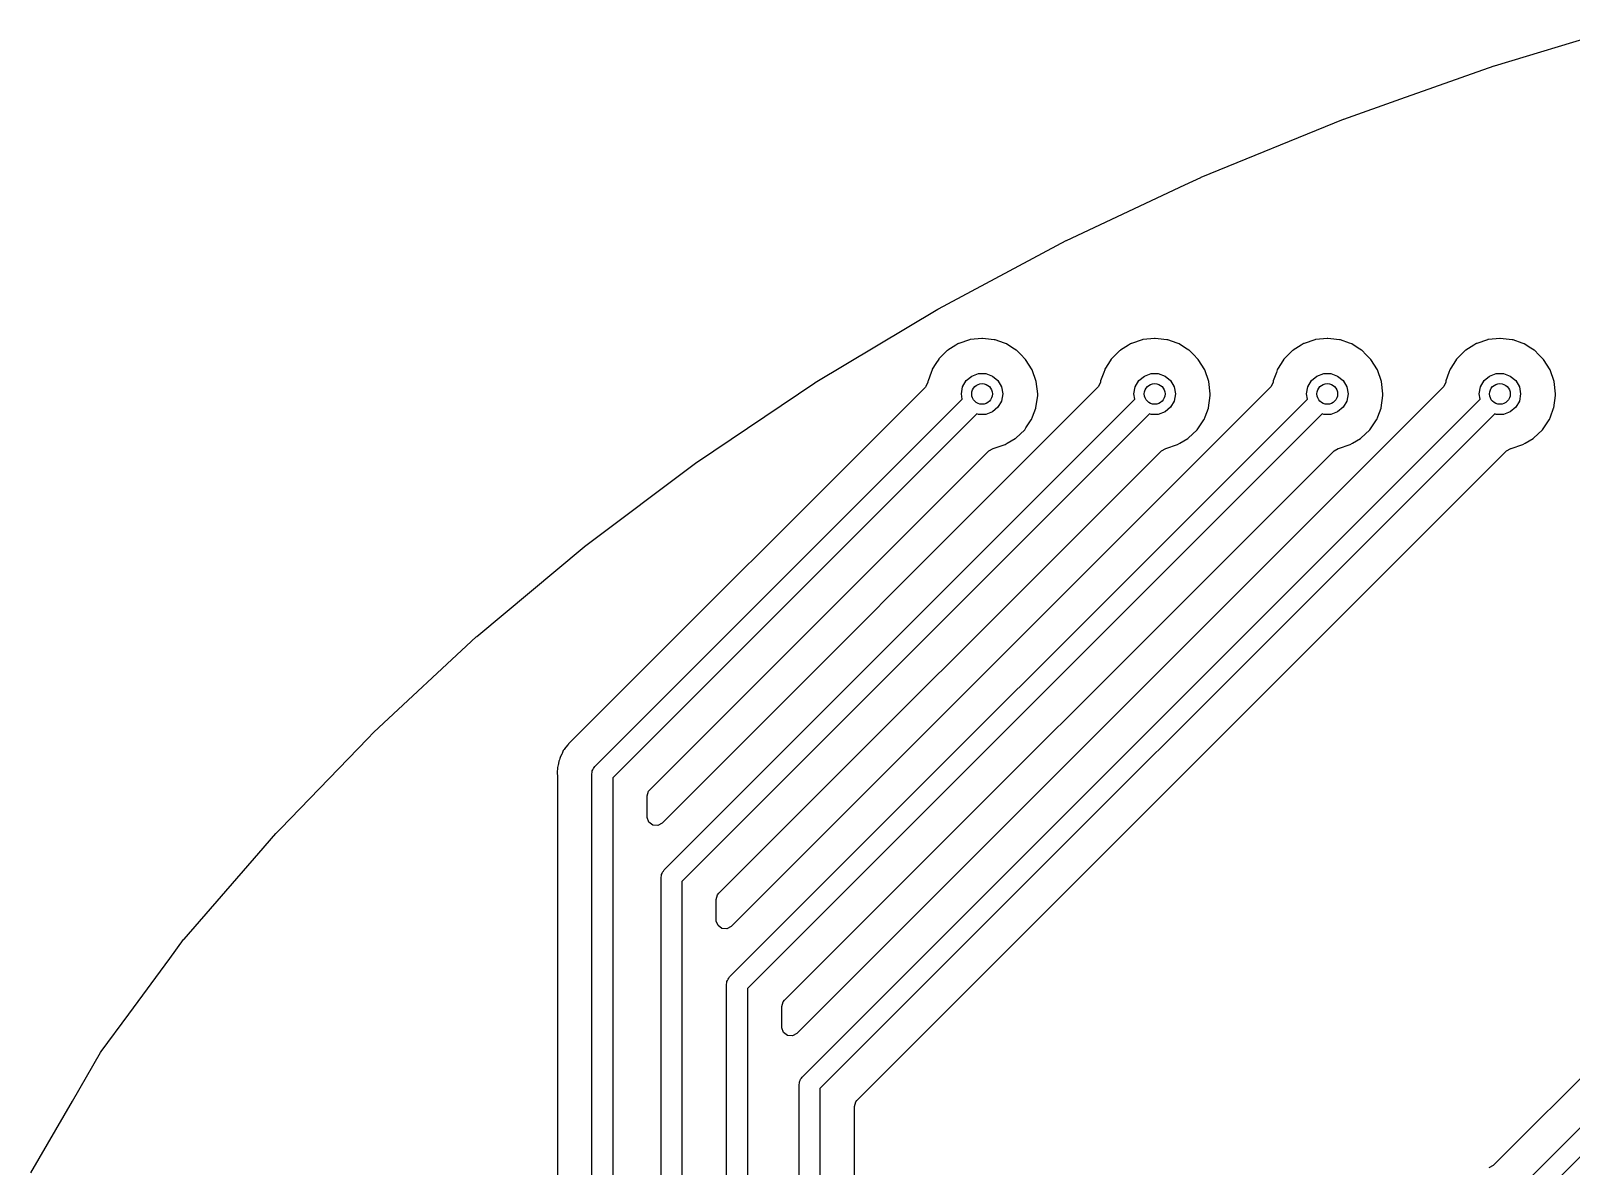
# Model space of a CAD drawing. Extents: x -3.92 to 3.92, y 0.02 to 7.83.
# Drawn here: x -2.314 to -1.436, y 7.079 to 7.727 of the extents above; entities that cross this region are included whole.
import ezdxf

# ---------------------------------------------------------------- set-up
doc = ezdxf.new("R2010")
doc.units = 0
doc.header["$MEASUREMENT"] = 0
doc.layers.add('BLACK', color=7, linetype='CONTINUOUS')

msp = doc.modelspace()

# ---------------------------------------------------------------- linework, layer by layer
at = {"layer": 'BLACK', "linetype": 'CONTINUOUS'}
for p, q in [((-1.47938, 7.70684), (-1.41378, 7.72679)), ((-1.53294, 7.68792), (-1.47959, 7.70677)), ((-1.47959, 7.70677), (-1.47938, 7.70684)), ((-1.56534, 7.67647), (-1.53294, 7.68792)), ((-1.56556, 7.67639), (-1.56534, 7.67647)), ((-1.6467, 7.64328), (-1.56556, 7.67639)), ((-1.65598, 7.63893), (-1.64693, 7.64318)), ((-1.64693, 7.64318), (-1.6467, 7.64328)), ((-1.72348, 7.60725), (-1.65598, 7.63893)), ((-1.79656, 7.56825), (-1.72371, 7.60714)), ((-1.72371, 7.60714), (-1.72348, 7.60725)), ((-1.86674, 7.52615), (-1.79678, 7.56813)), ((-1.79678, 7.56813), (-1.79656, 7.56825)), ((-1.78655, 7.54753), (-1.79118, 7.54468)), ((-1.78539, 7.54824), (-1.78655, 7.54753)), ((-1.78516, 7.54838), (-1.78539, 7.54824)), ((-1.78539, 7.54824), (-1.78539, 7.54824)), ((-1.78489, 7.54847), (-1.78516, 7.54838)), ((-1.77873, 7.55057), (-1.78489, 7.54847)), ((-1.78489, 7.54847), (-1.78489, 7.54847)), ((-1.77846, 7.55066), (-1.77873, 7.55057)), ((-1.77819, 7.55069), (-1.77846, 7.55066)), ((-1.77171, 7.55137), (-1.77819, 7.55069)), ((-1.77819, 7.55069), (-1.77819, 7.55069)), ((-1.77143, 7.5514), (-1.77171, 7.55137)), ((-1.77171, 7.55137), (-1.77171, 7.55137)), ((-1.76972, 7.55119), (-1.77143, 7.5514)), ((-1.76469, 7.5506), (-1.76972, 7.55119)), ((-1.76441, 7.55056), (-1.76469, 7.5506)), ((-1.76469, 7.5506), (-1.76469, 7.5506)), ((-1.76415, 7.55047), (-1.76441, 7.55056)), ((-1.75892, 7.54861), (-1.76415, 7.55047)), ((-1.76415, 7.55047), (-1.76415, 7.55047)), ((-1.75775, 7.54819), (-1.75892, 7.54861)), ((-1.75406, 7.54585), (-1.75775, 7.54819)), ((-1.75221, 7.54468), (-1.75406, 7.54585)), ((-1.68812, 7.54753), (-1.69275, 7.54468)), ((-1.68697, 7.54824), (-1.68812, 7.54753)), ((-1.68673, 7.54838), (-1.68697, 7.54824)), ((-1.68697, 7.54824), (-1.68697, 7.54824)), ((-1.68647, 7.54847), (-1.68673, 7.54838)), ((-1.6803, 7.55057), (-1.68647, 7.54847)), ((-1.68647, 7.54847), (-1.68647, 7.54847)), ((-1.68004, 7.55066), (-1.6803, 7.55057)), ((-1.67976, 7.55069), (-1.68004, 7.55066)), ((-1.67328, 7.55137), (-1.67976, 7.55069)), ((-1.67976, 7.55069), (-1.67976, 7.55069)), ((-1.67301, 7.5514), (-1.67328, 7.55137)), ((-1.67328, 7.55137), (-1.67328, 7.55137)), ((-1.67129, 7.55119), (-1.67301, 7.5514)), ((-1.66626, 7.5506), (-1.67129, 7.55119)), ((-1.66599, 7.55056), (-1.66626, 7.5506)), ((-1.66626, 7.5506), (-1.66626, 7.5506)), ((-1.66573, 7.55047), (-1.66599, 7.55056)), ((-1.66572, 7.55047), (-1.66573, 7.55047)), ((-1.6605, 7.54861), (-1.66572, 7.55047)), ((-1.65933, 7.54819), (-1.6605, 7.54861)), ((-1.65564, 7.54585), (-1.65933, 7.54819)), ((-1.65379, 7.54468), (-1.65564, 7.54585)), ((-1.5897, 7.54753), (-1.59433, 7.54468)), ((-1.58854, 7.54824), (-1.5897, 7.54753)), ((-1.58831, 7.54838), (-1.58854, 7.54824)), ((-1.58854, 7.54824), (-1.58854, 7.54824)), ((-1.58804, 7.54847), (-1.58831, 7.54838)), ((-1.58188, 7.55057), (-1.58804, 7.54847)), ((-1.58804, 7.54847), (-1.58804, 7.54847)), ((-1.58161, 7.55066), (-1.58188, 7.55057)), ((-1.58134, 7.55069), (-1.58161, 7.55066)), ((-1.57486, 7.55137), (-1.58134, 7.55069)), ((-1.58134, 7.55069), (-1.58134, 7.55069)), ((-1.57458, 7.5514), (-1.57486, 7.55137)), ((-1.57486, 7.55137), (-1.57486, 7.55137)), ((-1.57287, 7.55119), (-1.57458, 7.5514)), ((-1.56784, 7.5506), (-1.57287, 7.55119)), ((-1.56756, 7.55056), (-1.56784, 7.5506)), ((-1.56784, 7.5506), (-1.56784, 7.5506)), ((-1.5673, 7.55047), (-1.56756, 7.55056)), ((-1.56207, 7.54861), (-1.5673, 7.55047)), ((-1.5673, 7.55047), (-1.5673, 7.55047)), ((-1.5609, 7.54819), (-1.56207, 7.54861)), ((-1.55721, 7.54585), (-1.5609, 7.54819)), ((-1.55536, 7.54468), (-1.55721, 7.54585)), ((-1.49127, 7.54753), (-1.4959, 7.54468)), ((-1.49012, 7.54824), (-1.49127, 7.54753)), ((-1.48988, 7.54838), (-1.49012, 7.54824)), ((-1.49012, 7.54824), (-1.49012, 7.54824)), ((-1.48962, 7.54847), (-1.48988, 7.54838)), ((-1.48345, 7.55057), (-1.48962, 7.54847)), ((-1.48962, 7.54847), (-1.48962, 7.54847)), ((-1.48319, 7.55066), (-1.48345, 7.55057)), ((-1.48291, 7.55069), (-1.48319, 7.55066)), ((-1.47643, 7.55137), (-1.48291, 7.55069)), ((-1.48291, 7.55069), (-1.48291, 7.55069)), ((-1.47616, 7.5514), (-1.47643, 7.55137)), ((-1.47643, 7.55137), (-1.47643, 7.55137)), ((-1.47444, 7.55119), (-1.47616, 7.5514)), ((-1.46941, 7.5506), (-1.47444, 7.55119)), ((-1.46914, 7.55056), (-1.46941, 7.5506)), ((-1.46941, 7.5506), (-1.46941, 7.5506)), ((-1.46887, 7.55047), (-1.46914, 7.55056)), ((-1.46365, 7.54861), (-1.46887, 7.55047)), ((-1.46887, 7.55047), (-1.46887, 7.55047)), ((-1.46247, 7.54819), (-1.46365, 7.54861)), ((-1.45879, 7.54585), (-1.46247, 7.54819)), ((-1.45694, 7.54468), (-1.45879, 7.54585)), ((-1.798, 7.53699), (-1.80006, 7.53379)), ((-1.79638, 7.5395), (-1.798, 7.53699)), ((-1.79623, 7.53973), (-1.79638, 7.5395)), ((-1.79638, 7.5395), (-1.79638, 7.5395)), ((-1.79166, 7.54421), (-1.79623, 7.53973)), ((-1.79138, 7.54448), (-1.79166, 7.54421)), ((-1.79118, 7.54468), (-1.79138, 7.54448)), ((-1.79138, 7.54448), (-1.79138, 7.54448)), ((-1.75178, 7.5444), (-1.75221, 7.54468)), ((-1.75159, 7.54421), (-1.75178, 7.5444)), ((-1.74979, 7.54239), (-1.75159, 7.54421)), ((-1.75159, 7.54421), (-1.75159, 7.54421)), ((-1.7468, 7.53938), (-1.74979, 7.54239)), ((-1.74305, 7.53339), (-1.7468, 7.53938)), ((-1.69957, 7.53699), (-1.70164, 7.53379)), ((-1.69796, 7.5395), (-1.69957, 7.53699)), ((-1.69781, 7.53973), (-1.69796, 7.5395)), ((-1.69796, 7.5395), (-1.69796, 7.5395)), ((-1.69324, 7.54421), (-1.69781, 7.53973)), ((-1.69295, 7.54448), (-1.69324, 7.54421)), ((-1.69275, 7.54468), (-1.69295, 7.54448)), ((-1.69295, 7.54448), (-1.69295, 7.54448)), ((-1.65336, 7.5444), (-1.65379, 7.54468)), ((-1.65316, 7.54421), (-1.65336, 7.5444)), ((-1.65136, 7.54239), (-1.65316, 7.54421)), ((-1.65316, 7.54421), (-1.65316, 7.54421)), ((-1.64837, 7.53938), (-1.65136, 7.54239)), ((-1.64463, 7.53339), (-1.64837, 7.53938)), ((-1.60115, 7.53699), (-1.60321, 7.53379)), ((-1.59953, 7.5395), (-1.60115, 7.53699)), ((-1.59938, 7.53973), (-1.59953, 7.5395)), ((-1.59953, 7.5395), (-1.59953, 7.5395)), ((-1.59481, 7.54421), (-1.59938, 7.53973)), ((-1.59453, 7.54448), (-1.59481, 7.54421)), ((-1.59433, 7.54468), (-1.59453, 7.54448)), ((-1.59453, 7.54448), (-1.59453, 7.54448)), ((-1.55493, 7.5444), (-1.55536, 7.54468)), ((-1.55474, 7.54421), (-1.55493, 7.5444)), ((-1.55473, 7.54421), (-1.55474, 7.54421)), ((-1.55294, 7.54239), (-1.55473, 7.54421)), ((-1.54995, 7.53938), (-1.55294, 7.54239)), ((-1.5462, 7.53339), (-1.54995, 7.53938)), ((-1.50272, 7.53699), (-1.50479, 7.53379)), ((-1.50111, 7.5395), (-1.50272, 7.53699)), ((-1.50096, 7.53973), (-1.50111, 7.5395)), ((-1.50111, 7.5395), (-1.50111, 7.5395)), ((-1.49639, 7.54421), (-1.50096, 7.53973)), ((-1.4961, 7.54448), (-1.49639, 7.54421)), ((-1.4959, 7.54468), (-1.4961, 7.54448)), ((-1.4961, 7.54448), (-1.4961, 7.54448)), ((-1.45651, 7.5444), (-1.45694, 7.54468)), ((-1.45631, 7.54421), (-1.45651, 7.5444)), ((-1.45451, 7.54239), (-1.45631, 7.54421)), ((-1.45631, 7.54421), (-1.45631, 7.54421)), ((-1.45152, 7.53938), (-1.45451, 7.54239)), ((-1.44778, 7.53339), (-1.45152, 7.53938)), ((-1.80248, 7.52714), (-1.80251, 7.52687)), ((-1.8007, 7.53202), (-1.80248, 7.52714)), ((-1.80016, 7.53353), (-1.8007, 7.53202)), ((-1.80006, 7.53379), (-1.80016, 7.53353)), ((-1.80016, 7.53353), (-1.80016, 7.53353)), ((-1.78275, 7.52372), (-1.7807, 7.52728)), ((-1.7807, 7.52728), (-1.77756, 7.52991)), ((-1.77756, 7.52991), (-1.7737, 7.53132)), ((-1.7737, 7.53132), (-1.7696, 7.53132)), ((-1.7696, 7.53132), (-1.76575, 7.52991)), ((-1.76575, 7.52991), (-1.76261, 7.52728)), ((-1.76261, 7.52728), (-1.76055, 7.52372)), ((-1.74287, 7.53286), (-1.74305, 7.53339)), ((-1.74097, 7.5274), (-1.74287, 7.53286)), ((-1.74073, 7.52671), (-1.74097, 7.5274)), ((-1.70405, 7.52714), (-1.70409, 7.52687)), ((-1.70228, 7.53202), (-1.70405, 7.52714)), ((-1.70173, 7.53353), (-1.70228, 7.53202)), ((-1.70164, 7.53379), (-1.70173, 7.53353)), ((-1.70173, 7.53353), (-1.70173, 7.53353)), ((-1.68433, 7.52372), (-1.68228, 7.52728)), ((-1.68228, 7.52728), (-1.67913, 7.52991)), ((-1.67913, 7.52991), (-1.67528, 7.53132)), ((-1.67528, 7.53132), (-1.67118, 7.53132)), ((-1.67118, 7.53132), (-1.66732, 7.52991)), ((-1.66732, 7.52991), (-1.66418, 7.52728)), ((-1.66418, 7.52728), (-1.66213, 7.52372)), ((-1.64444, 7.53286), (-1.64463, 7.53339)), ((-1.64254, 7.5274), (-1.64444, 7.53286)), ((-1.6423, 7.52671), (-1.64254, 7.5274)), ((-1.60563, 7.52714), (-1.60566, 7.52687)), ((-1.60385, 7.53202), (-1.60563, 7.52714)), ((-1.60331, 7.53353), (-1.60385, 7.53202)), ((-1.60321, 7.53379), (-1.60331, 7.53353)), ((-1.60331, 7.53353), (-1.60331, 7.53353)), ((-1.5859, 7.52372), (-1.58385, 7.52728)), ((-1.58385, 7.52728), (-1.58071, 7.52991)), ((-1.58071, 7.52991), (-1.57685, 7.53132)), ((-1.57685, 7.53132), (-1.57275, 7.53132)), ((-1.57275, 7.53132), (-1.5689, 7.52991)), ((-1.5689, 7.52991), (-1.56576, 7.52728)), ((-1.56576, 7.52728), (-1.5637, 7.52372)), ((-1.54602, 7.53286), (-1.5462, 7.53339)), ((-1.54412, 7.5274), (-1.54602, 7.53286)), ((-1.54388, 7.52671), (-1.54412, 7.5274)), ((-1.5072, 7.52714), (-1.50724, 7.52687)), ((-1.50543, 7.53202), (-1.5072, 7.52714)), ((-1.50488, 7.53353), (-1.50543, 7.53202)), ((-1.50479, 7.53379), (-1.50488, 7.53353)), ((-1.50488, 7.53353), (-1.50488, 7.53353)), ((-1.48748, 7.52372), (-1.48543, 7.52728)), ((-1.48543, 7.52728), (-1.48228, 7.52991)), ((-1.48228, 7.52991), (-1.47843, 7.53132)), ((-1.47843, 7.53132), (-1.47433, 7.53132)), ((-1.47433, 7.53132), (-1.47047, 7.52991)), ((-1.47047, 7.52991), (-1.46733, 7.52728)), ((-1.46733, 7.52728), (-1.46528, 7.52372)), ((-1.44759, 7.53286), (-1.44778, 7.53339)), ((-1.44569, 7.5274), (-1.44759, 7.53286)), ((-1.44545, 7.52671), (-1.44569, 7.5274)), ((-1.80398, 7.52358), (-2.00404, 7.32351)), ((-1.70555, 7.52358), (-1.95411, 7.27502)), ((-1.934, 7.48096), (-1.86695, 7.52601)), ((-1.60713, 7.52358), (-1.91474, 7.21597)), ((-1.5087, 7.52358), (-1.87732, 7.15496)), ((-1.86695, 7.52601), (-1.86674, 7.52615)), ((-1.80368, 7.5239), (-1.80398, 7.52358)), ((-1.80257, 7.52646), (-1.80368, 7.5239)), ((-1.80251, 7.52687), (-1.80257, 7.52646)), ((-1.80251, 7.52687), (-1.80251, 7.52687)), ((-1.78346, 7.51969), (-1.78275, 7.52372)), ((-1.78295, 7.51674), (-1.78346, 7.51969)), ((-1.76055, 7.52372), (-1.75984, 7.51969)), ((-1.75984, 7.51969), (-1.76055, 7.51565)), ((-1.74093, 7.5118), (-1.73995, 7.5188)), ((-1.73994, 7.51969), (-1.74073, 7.52671)), ((-1.73995, 7.5188), (-1.73994, 7.51969)), ((-1.70526, 7.5239), (-1.70555, 7.52358)), ((-1.70414, 7.52646), (-1.70526, 7.5239)), ((-1.70409, 7.52687), (-1.70414, 7.52646)), ((-1.70409, 7.52687), (-1.70409, 7.52687)), ((-1.68504, 7.51969), (-1.68433, 7.52372)), ((-1.68452, 7.51674), (-1.68504, 7.51969)), ((-1.66213, 7.52372), (-1.66142, 7.51969)), ((-1.66142, 7.51969), (-1.66213, 7.51565)), ((-1.64251, 7.5118), (-1.64153, 7.5188)), ((-1.64151, 7.51969), (-1.6423, 7.52671)), ((-1.64153, 7.5188), (-1.64151, 7.51969)), ((-1.60683, 7.5239), (-1.60713, 7.52358)), ((-1.60571, 7.52646), (-1.60683, 7.5239)), ((-1.60566, 7.52687), (-1.60571, 7.52646)), ((-1.60566, 7.52687), (-1.60566, 7.52687)), ((-1.58661, 7.51969), (-1.5859, 7.52372)), ((-1.5861, 7.51674), (-1.58661, 7.51969)), ((-1.5637, 7.52372), (-1.56299, 7.51969)), ((-1.56299, 7.51969), (-1.5637, 7.51565)), ((-1.54408, 7.5118), (-1.5431, 7.5188)), ((-1.54309, 7.51969), (-1.54388, 7.52671)), ((-1.5431, 7.5188), (-1.54309, 7.51969)), ((-1.50841, 7.5239), (-1.5087, 7.52358)), ((-1.50729, 7.52646), (-1.50841, 7.5239)), ((-1.50724, 7.52687), (-1.50729, 7.52646)), ((-1.50724, 7.52687), (-1.50724, 7.52687)), ((-1.48819, 7.51969), (-1.48748, 7.52372)), ((-1.48767, 7.51674), (-1.48819, 7.51969)), ((-1.46528, 7.52372), (-1.46457, 7.51969)), ((-1.46457, 7.51969), (-1.46528, 7.51565)), ((-1.44566, 7.5118), (-1.44468, 7.5188)), ((-1.44466, 7.51969), (-1.44545, 7.52671)), ((-1.44468, 7.5188), (-1.44466, 7.51969)), ((-1.99236, 7.30733), (-1.78295, 7.51674)), ((-1.95299, 7.24827), (-1.68452, 7.51674)), ((-1.91557, 7.18727), (-1.5861, 7.51674)), ((-1.87425, 7.13016), (-1.48767, 7.51674)), ((-1.76261, 7.51209), (-1.76575, 7.50946)), ((-1.76055, 7.51565), (-1.76261, 7.51209)), ((-1.74287, 7.50671), (-1.74103, 7.51154)), ((-1.74103, 7.51154), (-1.74093, 7.5118)), ((-1.74103, 7.51154), (-1.74103, 7.51154)), ((-1.66418, 7.51209), (-1.66732, 7.50946)), ((-1.66213, 7.51565), (-1.66418, 7.51209)), ((-1.64444, 7.50671), (-1.64261, 7.51154)), ((-1.64261, 7.51154), (-1.64251, 7.5118)), ((-1.64261, 7.51154), (-1.64261, 7.51154)), ((-1.56576, 7.51209), (-1.5689, 7.50946)), ((-1.5637, 7.51565), (-1.56576, 7.51209)), ((-1.54602, 7.50671), (-1.54418, 7.51154)), ((-1.54418, 7.51154), (-1.54408, 7.5118)), ((-1.54418, 7.51154), (-1.54418, 7.51154)), ((-1.46733, 7.51209), (-1.47047, 7.50946)), ((-1.46528, 7.51565), (-1.46733, 7.51209)), ((-1.44759, 7.50671), (-1.44576, 7.51154)), ((-1.44576, 7.51154), (-1.44566, 7.5118)), ((-1.44576, 7.51154), (-1.44576, 7.51154)), ((-1.77461, 7.50838), (-1.98228, 7.3007)), ((-1.67618, 7.50838), (-1.94291, 7.24165)), ((-1.57776, 7.50838), (-1.90549, 7.18064)), ((-1.47933, 7.50838), (-1.86417, 7.12354)), ((-1.7737, 7.50805), (-1.77461, 7.50838)), ((-1.7696, 7.50805), (-1.7737, 7.50805)), ((-1.76575, 7.50946), (-1.7696, 7.50805)), ((-1.74667, 7.50033), (-1.7436, 7.50496)), ((-1.7436, 7.50496), (-1.74345, 7.50519)), ((-1.74345, 7.50519), (-1.74287, 7.50671)), ((-1.67528, 7.50805), (-1.67618, 7.50838)), ((-1.67118, 7.50805), (-1.67528, 7.50805)), ((-1.66732, 7.50946), (-1.67118, 7.50805)), ((-1.64825, 7.50033), (-1.64517, 7.50496)), ((-1.64517, 7.50496), (-1.64502, 7.50519)), ((-1.64502, 7.50519), (-1.64444, 7.50671)), ((-1.57685, 7.50805), (-1.57776, 7.50838)), ((-1.57275, 7.50805), (-1.57685, 7.50805)), ((-1.5689, 7.50946), (-1.57275, 7.50805)), ((-1.54982, 7.50033), (-1.54675, 7.50496)), ((-1.54675, 7.50496), (-1.5466, 7.50519)), ((-1.5466, 7.50519), (-1.54602, 7.50671)), ((-1.47843, 7.50805), (-1.47933, 7.50838)), ((-1.47433, 7.50805), (-1.47843, 7.50805)), ((-1.47047, 7.50946), (-1.47433, 7.50805)), ((-1.45139, 7.50033), (-1.44832, 7.50496)), ((-1.44832, 7.50496), (-1.44817, 7.50519)), ((-1.44817, 7.50519), (-1.44759, 7.50671)), ((-1.75731, 7.49154), (-1.75272, 7.49428)), ((-1.75272, 7.49428), (-1.75248, 7.49442)), ((-1.75272, 7.49428), (-1.75272, 7.49428)), ((-1.75248, 7.49442), (-1.74736, 7.4993)), ((-1.74736, 7.4993), (-1.74667, 7.50033)), ((-1.65889, 7.49154), (-1.65429, 7.49428)), ((-1.65429, 7.49428), (-1.65405, 7.49442)), ((-1.65429, 7.49428), (-1.65429, 7.49428)), ((-1.65405, 7.49442), (-1.64893, 7.4993)), ((-1.64893, 7.4993), (-1.64825, 7.50033)), ((-1.56046, 7.49154), (-1.55587, 7.49428)), ((-1.55587, 7.49428), (-1.55563, 7.49442)), ((-1.55587, 7.49428), (-1.55587, 7.49428)), ((-1.55563, 7.49442), (-1.55051, 7.4993)), ((-1.55051, 7.4993), (-1.54982, 7.50033)), ((-1.46204, 7.49154), (-1.45744, 7.49428)), ((-1.45744, 7.49428), (-1.4572, 7.49442)), ((-1.45744, 7.49428), (-1.45744, 7.49428)), ((-1.4572, 7.49442), (-1.45208, 7.4993)), ((-1.45208, 7.4993), (-1.45139, 7.50033)), ((-1.96113, 7.29399), (-1.76783, 7.48729)), ((-1.92176, 7.23494), (-1.66941, 7.48729)), ((-1.88434, 7.17393), (-1.57098, 7.48729)), ((-1.84302, 7.11683), (-1.47256, 7.48729)), ((-1.76783, 7.48729), (-1.76538, 7.48861)), ((-1.76538, 7.48861), (-1.76528, 7.48862)), ((-1.76528, 7.48862), (-1.75855, 7.4908)), ((-1.75855, 7.4908), (-1.75731, 7.49154)), ((-1.66941, 7.48729), (-1.66696, 7.48861)), ((-1.66696, 7.48861), (-1.66685, 7.48862)), ((-1.66685, 7.48862), (-1.66013, 7.4908)), ((-1.66013, 7.4908), (-1.65889, 7.49154)), ((-1.57098, 7.48729), (-1.56853, 7.48861)), ((-1.56853, 7.48861), (-1.56843, 7.48862)), ((-1.56843, 7.48862), (-1.5617, 7.4908)), ((-1.5617, 7.4908), (-1.56046, 7.49154)), ((-1.47256, 7.48729), (-1.47011, 7.48861)), ((-1.47011, 7.48861), (-1.47, 7.48862)), ((-1.47, 7.48862), (-1.46328, 7.4908)), ((-1.46328, 7.4908), (-1.46204, 7.49154)), ((-1.99836, 7.43267), (-1.93421, 7.48081)), ((-1.93421, 7.48081), (-1.934, 7.48096)), ((-2.05982, 7.3813), (-1.99857, 7.43251)), ((-1.99857, 7.43251), (-1.99836, 7.43267)), ((-2.11839, 7.32682), (-2.06002, 7.38112)), ((-2.06002, 7.38112), (-2.05982, 7.3813)), ((-2.12191, 7.3232), (-2.11858, 7.32664)), ((-2.11858, 7.32664), (-2.11839, 7.32682)), ((-2.17169, 7.27172), (-2.12191, 7.3232)), ((-2.0099, 7.31695), (-2.01041, 7.31629)), ((-2.00947, 7.3176), (-2.0099, 7.31695)), ((-2.00922, 7.31805), (-2.00947, 7.3176)), ((-2.00907, 7.31832), (-2.00922, 7.31805)), ((-2.00784, 7.31963), (-2.00907, 7.31832)), ((-2.00754, 7.31999), (-2.00784, 7.31963)), ((-2.00753, 7.32), (-2.00754, 7.31999)), ((-2.00744, 7.32012), (-2.00753, 7.32)), ((-2.00753, 7.32), (-2.00753, 7.32)), ((-2.00664, 7.32092), (-2.00744, 7.32012)), ((-2.00653, 7.32103), (-2.00664, 7.32092)), ((-2.00486, 7.32281), (-2.00653, 7.32103)), ((-2.00464, 7.32304), (-2.00486, 7.32281)), ((-2.00486, 7.32281), (-2.00486, 7.32281)), ((-2.00438, 7.3232), (-2.00464, 7.32304)), ((-2.00404, 7.32351), (-2.00438, 7.3232)), ((-2.01335, 7.30812), (-2.01372, 7.30669)), ((-2.01326, 7.30858), (-2.01335, 7.30812)), ((-2.01319, 7.30902), (-2.01326, 7.30858)), ((-2.01298, 7.31035), (-2.01319, 7.30902)), ((-2.01285, 7.31064), (-2.01298, 7.31035)), ((-2.01265, 7.31111), (-2.01285, 7.31064)), ((-2.01285, 7.31064), (-2.01285, 7.31064)), ((-2.0124, 7.31185), (-2.01265, 7.31111)), ((-2.01227, 7.31235), (-2.0124, 7.31185)), ((-2.01219, 7.31265), (-2.01227, 7.31235)), ((-2.01227, 7.31235), (-2.01227, 7.31235)), ((-2.01133, 7.31422), (-2.01219, 7.31265)), ((-2.01112, 7.31464), (-2.01133, 7.31422)), ((-2.01084, 7.3153), (-2.01112, 7.31464)), ((-2.01041, 7.31629), (-2.01084, 7.3153)), ((-2.01386, 7.30478), (-2.01399, 7.30396)), ((-2.01399, 7.30396), (-2.0139, 7.303)), ((-2.0139, 7.303), (-2.01382, 7.30217)), ((-2.0138, 7.30556), (-2.01386, 7.30478)), ((-2.01382, 7.30217), (-2.0138, 7.30171)), ((-2.01372, 7.30669), (-2.0138, 7.30638)), ((-2.0138, 7.30638), (-2.0138, 7.30556)), ((-2.0138, 7.30171), (-2.0138, 6.37817)), ((-2.01372, 7.30669), (-2.01372, 7.30669)), ((-1.99409, 7.30315), (-1.99389, 7.3039)), ((-1.99409, 6.3685), (-1.99409, 7.30315)), ((-1.99389, 7.30468), (-1.9935, 7.30535)), ((-1.99389, 7.3039), (-1.99389, 7.30468)), ((-1.9935, 7.30535), (-1.9933, 7.3061)), ((-1.9933, 7.3061), (-1.99275, 7.30665)), ((-1.99275, 7.30665), (-1.99236, 7.30733)), ((-1.98228, 7.3007), (-1.98228, 6.3685)), ((-1.25929, 7.30055), (-1.48019, 7.07965)), ((-1.96258, 7.29049), (-1.96179, 7.29317)), ((-1.96258, 7.27853), (-1.96258, 7.29049)), ((-1.96179, 7.29317), (-1.96113, 7.29399)), ((-1.47343, 7.05855), (-1.24433, 7.28764)), ((-1.96257, 7.27818), (-1.96258, 7.27853)), ((-1.96159, 7.27556), (-1.96257, 7.27818)), ((-1.95935, 7.27388), (-1.96159, 7.27556)), ((-1.95656, 7.27368), (-1.95935, 7.27388)), ((-1.95411, 7.27502), (-1.95656, 7.27368)), ((-1.23771, 7.27756), (-1.46509, 7.05018)), ((-2.18398, 7.25787), (-2.17426, 7.26905)), ((-2.17426, 7.26905), (-2.17408, 7.26924)), ((-2.17408, 7.26924), (-2.17169, 7.27172)), ((-2.22666, 7.20882), (-2.18398, 7.25787)), ((-1.95452, 7.24562), (-1.95413, 7.2463)), ((-1.95413, 7.2463), (-1.95393, 7.24705)), ((-1.95393, 7.24705), (-1.95338, 7.2476)), ((-1.95338, 7.2476), (-1.95299, 7.24827)), ((-1.95472, 7.24409), (-1.95452, 7.24485)), ((-1.95472, 6.32913), (-1.95472, 7.24409)), ((-1.95452, 7.24485), (-1.95452, 7.24562)), ((-1.94291, 7.24165), (-1.94291, 6.32913)), ((-1.92321, 7.23143), (-1.92242, 7.23411)), ((-1.92321, 7.21947), (-1.92321, 7.23143)), ((-1.92242, 7.23411), (-1.92176, 7.23494)), ((-1.9232, 7.21912), (-1.92321, 7.21947)), ((-1.92222, 7.2165), (-1.9232, 7.21912)), ((-1.91998, 7.21483), (-1.92222, 7.2165)), ((-1.91719, 7.21463), (-1.91998, 7.21483)), ((-1.91474, 7.21597), (-1.91719, 7.21463)), ((-2.23483, 7.19775), (-2.22691, 7.2085)), ((-2.22691, 7.2085), (-2.22666, 7.20882)), ((-2.25815, 7.16609), (-2.23483, 7.19775)), ((-1.9171, 7.18462), (-1.91671, 7.18529)), ((-1.9171, 7.18384), (-1.9171, 7.18462)), ((-1.91671, 7.18529), (-1.91651, 7.18604)), ((-1.91651, 7.18604), (-1.91596, 7.18659)), ((-1.91596, 7.18659), (-1.91557, 7.18727)), ((-1.9173, 7.18309), (-1.9171, 7.18384)), ((-1.9173, 6.28976), (-1.9173, 7.18309)), ((-1.90549, 7.18064), (-1.90549, 6.28976)), ((-1.88579, 7.17043), (-1.885, 7.17311)), ((-1.88579, 7.15847), (-1.88579, 7.17043)), ((-1.885, 7.17311), (-1.88434, 7.17393)), ((-2.27392, 7.14468), (-2.25815, 7.16609)), ((-1.88578, 7.15812), (-1.88579, 7.15847)), ((-1.8848, 7.1555), (-1.88578, 7.15812)), ((-1.88256, 7.15382), (-1.8848, 7.1555)), ((-1.87977, 7.15362), (-1.88256, 7.15382)), ((-1.87732, 7.15496), (-1.87977, 7.15362)), ((-2.29037, 7.11636), (-2.27422, 7.14423)), ((-2.27422, 7.14423), (-2.27392, 7.14468)), ((-1.87598, 7.12598), (-1.87578, 7.12674)), ((-1.87598, 6.24016), (-1.87598, 7.12598)), ((-1.87578, 7.12751), (-1.87539, 7.12819)), ((-1.87578, 7.12674), (-1.87578, 7.12751)), ((-1.87539, 7.12819), (-1.87519, 7.12894)), ((-1.87519, 7.12894), (-1.87464, 7.12949)), ((-1.87464, 7.12949), (-1.87425, 7.13016)), ((-1.86417, 7.12354), (-1.86417, 6.2426)), ((-2.31405, 7.07548), (-2.29037, 7.11636)), ((-1.84447, 7.11332), (-1.84368, 7.116)), ((-1.84368, 7.116), (-1.84302, 7.11683)), ((-1.84447, 7.02262), (-1.84447, 7.11332)), ((-1.48019, 7.07965), (-1.48264, 7.07831))]:
    msp.add_line(p, q, dxfattribs=at)
at = {"layer": 'BLACK'}
for centre in [(-1.77165, 7.51969), (-1.67323, 7.51969), (-1.5748, 7.51969), (-1.47638, 7.51969)]:
    msp.add_circle(centre, 0.005906, dxfattribs=at)

doc.saveas('drawing.dxf')
